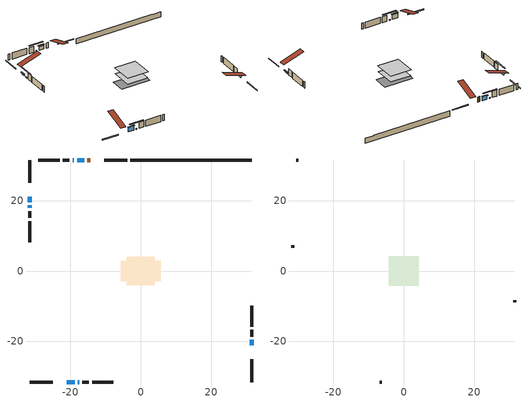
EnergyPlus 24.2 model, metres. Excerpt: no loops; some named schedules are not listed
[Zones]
conditioned space
 floor adiabatic (AdiabaticFloorConstruction): -4.05,-4.05 -4.05,4.05 4.05,4.05 4.05,-4.05 z0.7
 floor foundation (Slab1 construction): -5.75,-2.89 -5.75,2.89 5.75,2.89 5.75,-2.89 z-1.43
 wall outside (RimJoist1 construction): -3.9,31.57 -10.38,31.57 / -31.57,-31.57 -25.1,-31.57 / -31.57,31.57 -31.57,25.1 / 31.57,-31.57 31.57,-25.1 z0.7:1
 wall outside (AdiabaticWallConstruction 1): -14.39,31.57 -15.21,31.57 z0.7:2.73
 wall outside (AdiabaticWallConstruction): 31.57,-21.08 31.57,-19.57 / -31.57,21.08 -31.57,19.57 z0.7:1.31; -16.13,31.57 -18.08,31.57 z0.7:2.27; -21.08,-31.57 -18.8,-31.57 z0.7:2.54; -19,31.57 -19.36,31.57 / -17.88,-31.57 -17.52,-31.57 / -31.57,18.64 -31.57,17.93 z0.7:0.99
 wall outside (Wall1 construction): -20.28,31.57 -22.14,31.57 / -16.59,-31.57 -14.74,-31.57 / -31.57,17.01 -31.57,15.15 / 31.57,-18.64 31.57,-16.78 z0.7:3.14
 wall outside (Wall2 construction): -23.07,31.57 -29.09,31.57 / -13.81,-31.57 -7.78,-31.57 / -31.57,14.22 -31.57,8.2 / 31.57,-15.85 31.57,-9.83 z0.7:3.14
 wall foundation (FoundationWall1 construction): -2.97,31.57,-1.43 -2.97,31.57,0.7 28.12,31.57,0.7 28.12,31.57,0.58 31.57,31.57,0.58 31.57,31.57,-1.43
 window (WindowConstruction): 31.57,-21.08 31.57,-19.57 z0.7:1.31
 window (WindowConstruction 1): -16.13,31.57 -18.08,31.57 z0.7:2.27
 window (WindowConstruction 2): -21.08,-31.57 -18.8,-31.57 z0.7:2.53
 window (WindowConstruction 3): -31.57,21.08 -31.57,19.57 z0.7:1.31
 window (WindowConstruction 4): -19.01,31.57 -19.36,31.57 z0.7:0.98
 window (WindowConstruction 5): -17.87,-31.57 -17.52,-31.57 z0.7:0.98
 window (WindowConstruction 6): -31.57,18.64 -31.57,17.94 z0.7:0.98
 door (Door): -14.4,31.57 -15.21,31.57 z0.7:2.73
 ceiling adiabatic (AdiabaticFloorConstruction): 4.05,-4.05 4.05,4.05 -4.05,4.05 -4.05,-4.05 z0.7
attic - vented
 floor to conditioned space (Floor1 construction Reversed): -4.21,-4.21 -4.21,4.21 4.21,4.21 4.21,-4.21 z3.14
 wall outside (Wall3 construction): -30.02,31.57 -30.64,31.57 / -6.85,-31.57 -6.23,-31.57 / -31.57,7.27 -31.57,6.65 / 31.57,-8.9 31.57,-8.28 z0.7:3.14
 roof outside (Roof1 construction): -13.47,31.57,3.14 -13.47,23.38,5.87 -11.31,23.38,5.87 -11.31,31.57,3.14; -22.01,-31.57,3.14 -22.01,-23.38,5.87 -24.17,-23.38,5.87 -24.17,-31.57,3.14; -31.57,22.01,3.14 -23.38,22.01,5.87 -23.38,24.17,5.87 -31.57,24.17,3.14; 31.57,-22.01,3.14 23.38,-22.01,5.87 23.38,-24.17,5.87 31.57,-24.17,3.14
shading: 31.57,-19.37 31.57,-21.28 31.98,-21.28 31.98,-19.37 z1.51; -18.28,31.57 -15.93,31.57 -15.93,31.98 -18.28,31.98 z2.47; -18.6,-31.57 -21.28,-31.57 -21.28,-31.98 -18.6,-31.98 z2.74; -31.57,19.37 -31.57,21.28 -31.98,21.28 -31.98,19.37 z1.51; -22,31.57 -16.37,31.57 -16.37,31.98 -22,31.98 z3.62; -14.88,-31.57 -20.51,-31.57 -20.51,-31.98 -14.88,-31.98 z3.62; -31.57,15.3 -31.57,21.28 -31.98,21.28 -31.98,15.3 z3.62
[Building]
Building 1: Terrain=Suburbs
[Site:Location]
Thunder Bay AP_ON: Latitude {deg}=48.37; Longitude {deg}=-89.32; Time Zone {hr}=-5; Elevation {m}=199; Keep Site Location Information=Yes
[Site:GroundTemperature:Shallow]
-2.12691, -4.55874, -4.75348, -3.59946, 1.0333, 5.64449, 9.64214, 12.1745, 12.3897, 10.33, 6.43429, 1.96456
[Site:WaterMainsTemperature]
Calculation Method=Schedule; Temperature Schedule=mains temperature schedule
[Material] Roughness=Rough; Thermal Absorptance=0.9
Name | Thickness {m} | Conductivity {W/m-K} | Density {kg/m3} | Specific Heat {J/kg-K} | Solar Absorptance | Visible Absorptance
asphalt or fiberglass shingles | 0.00635 | 0.162714 | 1121.4 | 1465.45 | 0.84 | 0.84
ceiling loosefill ins | 0.0846667 | 0.0480833 | 16.02 | 1046.75 | 0.7 | 0.7
ceiling stud and cavity | 0.1397 | 0.0965172 | 65.682 | 1177.47 | 0.7 | 0.7
concrete 4.0 in. | 0.1016 | 1.803125 | 2242.8 | 837.4 | 0.7 | 0.7
concrete 8.0 in. | 0.2032 | 1.803125 | 2242.8 | 837.4 | 0.7 | 0.7
door material | 0.04445 | 0.327969 | 512.64 | 1214.23 | 0.7 | 0.7
floor covering | 0.0127 | 0.0433444 | 54.468 | 1339.84 | 0.6 | 0.6
floor rigid ins; wall rigid ins | 0.512978 | 0.029427 | 32.04 | 1214.23 | 0.7 | 0.7
floor stud and cavity | 0.1397 | 1.75129 | 37.0049 | 1207.88 | 0.7 | 0.7
furniture material conditioned space 1 | 0.1524 | 0.115458 | 640.8 | 1214.23 | 0.6 | 0.6
gypsum board | 0.00254 | 0.160291 | 801 | 837.4 | 0.6 | 0.6
gypsum board 1 | 0.0127 | 0.160291 | 801 | 837.4 | 0.6 | 0.6
osb sheathing 0.75 in. | 0.01905 | 0.115458 | 512.64 | 1214.23 | 0.7 | 0.7
rim joist stud and cavity | 0.0508 | 0.648972 | 50.32683 | 1063.81 | 0.6 | 0.6
wall stud and cavity | 0.0889 | 0.253431 | 50.32683 | 1063.81 | 0.7 | 0.7
wall stud and cavity 1 | 0.0889 | 0.259955 | 50.32683 | 1063.81 | 0.7 | 0.7
wall stud and cavity 2 | 0.0889 | 6.9971 | 50.32683 | 1063.81 | 0.6 | 0.6
wall stud and cavity 3 | 0.0889 | 0.380278 | 52.3479 | 1209.89 | 0.7 | 0.7
wall stud and cavity 4 | 0.0889 | 0.391764 | 83.0341 | 1211.67 | 0.7 | 0.7
wood siding | 0.00254 | 0.102417 | 544.68 | 1172.36 | 0.4 | 0.4
wood siding 1; wood siding 2; wood siding 3 | 0.0254 | 0.102417 | 544.68 | 1172.36 | 0.7 | 0.7
[WindowMaterial:SimpleGlazingSystem]
Name | U-Factor {W/m2-K} | Solar Heat Gain Coefficient
WindowMaterial | 3.30573 | 0.59
WindowMaterial 1 | 3.29721 | 0.69
WindowMaterial 2 | 3.29438 | 0.7
WindowMaterial 3 | 3.26258 | 0.43
[Construction]
AdiabaticFloorConstruction: floor stud and cavity, floor rigid ins, osb sheathing 0.75 in., floor covering
AdiabaticWallConstruction: wood siding 2, wall rigid ins, wall stud and cavity 3, gypsum board 1
AdiabaticWallConstruction 1: wood siding 3, wall rigid ins, wall stud and cavity 3, gypsum board 1
Door: door material
Floor1 construction Reversed: gypsum board 1, ceiling stud and cavity, ceiling loosefill ins
FoundationWall1 construction: concrete 8.0 in.
furniture construction conditioned space 1: furniture material conditioned space 1
PartitionWallConstruction: gypsum board 1, wall stud and cavity 4, gypsum board 1
RimJoist1 construction: wood siding 1, rim joist stud and cavity
Roof1 construction: asphalt or fiberglass shingles
Slab1 construction: concrete 4.0 in.
Wall1 construction: wood siding, wall stud and cavity, gypsum board
Wall2 construction: wood siding, wall stud and cavity 1, gypsum board
Wall3 construction: wood siding, wall stud and cavity 2
WindowConstruction; WindowConstruction 3: WindowMaterial
WindowConstruction 1: WindowMaterial 1
WindowConstruction 2: WindowMaterial 2
WindowConstruction 4; WindowConstruction 5; WindowConstruction 6: WindowMaterial 3
[Zone] Multiplier=1; Part of Total Floor Area=Yes
Name | Volume {m3}
attic - vented | 31.4111
conditioned space | 329.6
[Space]
Name | Zone | Volume {m3}
attic - vented 1 | attic - vented | 31.4111
conditioned space 1 | conditioned space | 329.6
[ZoneInfiltration:EffectiveLeakageArea]
infil attic - vented 1: Zone or Space=attic - vented 1; Schedule=Always On Discrete; Effective Air Leakage Area {cm2}=2575.27; Stack Coefficient=0.000359556; Wind Coefficient=1.28116e-05
[ZoneMixing]
whole house fan mix: Zone or Space=attic - vented; Schedule=Always On Continuous; Design Flow Rate Calculation Method=Flow/Zone; Design Flow Rate {m3/s}=0; Source Zone or Space=conditioned space
[SurfaceProperty:ExposedFoundationPerimeter]
Slab1: Exposed Perimeter Calculation Method=TotalExposedPerimeter; Total Exposed Perimeter {m}=34.545
[InternalMass] Zone or ZoneList=conditioned space; Space or SpaceList=conditioned space 1
Name | Construction | Surface Area {m2}
furniture mass conditioned space 1 | furniture construction conditioned space 1 | 52.76
partition wall mass | PartitionWallConstruction | 131.9
[Lights]
interior lighting: Zone or ZoneList or Space or SpaceList=conditioned space 1; Schedule=interior lighting schedule; Design Level Calculation Method=LightingLevel; Lighting Level {W}=343.2; Return Air Fraction=0; Fraction Radiant=0.6; Fraction Visible=0.2; Fraction Replaceable=1
[People]
occupants: Zone or ZoneList or Space or SpaceList=conditioned space 1; Number of People Schedule=occupants schedule; Number of People Calculation Method=People; Number of People=3; Fraction Radiant=0.314171; Sensible Heat Fraction=0.56303; Activity Level Schedule=occupants activity schedule; Carbon Dioxide Generation Rate {m3/s-W}=0; Enable ASHRAE 55 Comfort Warnings=No; Mean Radiant Temperature Calculation Type=EnclosureAveraged
[ElectricEquipment] Zone or ZoneList or Space or SpaceList=conditioned space 1; Design Level Calculation Method=EquipmentLevel
Name | Schedule | Design Level {W} | Fraction Latent | Fraction Radiant | Fraction Lost
clothes dryer | clothes dryer schedule | 140.772 | 0.015 | 0.081 | 0.85
clothes washer | clothes washer schedule | 32.1985 | 0.03 | 0.162 | 0.7
cooking range | cooking range schedule | 215.147 | 0.08 | 0.432 | 0.2
dishwasher | dishwasher schedule | 66.8632 | 0.3 | 0.18 | 0.4
fridge | fridge schedule | 72.9452 | 0 | 0.6 | 0
mech vent house fan | mech vent house fan schedule | 10.1 | 0 | 0 | 1
mech vent house fan cfis | mech vent house fan cfis schedule | 0 | 0 | 0 | 0
misc plug loads | misc plug loads schedule | 494.7 | 0.045 | 0.513 | 0.1
whole house fan | Always On Discrete | 0 | 0 | 0 | 1
[OtherEquipment] Zone or ZoneList or Space or SpaceList=conditioned space 1; Design Level Calculation Method=EquipmentLevel
Name | Fuel Type | Schedule | Design Level {W} | Fraction Latent | Fraction Radiant | Fraction Lost
clothes dryer 1 | Electricity | clothes dryer schedule | 0 | 0.015 | 0.081 | 0.85
cooking range 1 | Electricity | cooking range schedule | 0 | 0.08 | 0.432 | 0.2
general water use latent | None | general water use schedule | 62.594 | 1 | 0 | 0
general water use sensible | None | general water use schedule | -61.6891 | 0 | 0.6 | 0
mech vent house fan latent load | None | Always On Discrete | 0 | 1 | 0 | 0
mech vent house fan sensible load | None | Always On Discrete | 0 | 0 | 0 | 0
water heater energy adjustment1 | Electricity | Always On Discrete | 0.01 | 0 | 0 | 1
[ZoneInfiltration:DesignFlowRate] Zone or ZoneList or Space or SpaceList=conditioned space 1; Schedule=Always On Discrete; Design Flow Rate Calculation Method=Flow/Zone; Design Flow Rate {m3/s}=0
infil flow; natural vent flow; whole house fan flow
[ZoneControl:Thermostat]
conditioned space Thermostat: Zone or ZoneList=conditioned space; Control Type Schedule=conditioned space Thermostat Schedule; Control 1=conditioned space temperature setpoint; Temperature Difference Between Cutout And Setpoint {deltaC}=0
[ZoneHVAC:Baseboard:Convective:Electric]
electric baseboard: Availability Schedule=Always On Discrete; Heating Design Capacity {W}=25287.6; Efficiency=1
[Zone equipment]
conditioned space: electric baseboard
[Foundation:Kiva]
Foundation Kiva 1: Initial Indoor Air Temperature {C}=21; Wall Height Above Grade {m}=0.700004; Wall Depth Below Slab {m}=0.2032
[Foundation:Kiva:Settings]
Soil Conductivity {W/m-K}=0.849921; Soil Density {kg/m3}=1842.3; Soil Specific Heat {J/kg-K}=418.7; Ground Solar Absorptivity=0.9; Ground Thermal Absorptivity=0.9; Ground Surface Roughness {m}=0.03; Far-Field Width {m}=40; Deep-Ground Boundary Condition=ZeroFlux; Deep-Ground Depth {m}=40; Minimum Cell Dimension {m}=0.2; Maximum Cell Growth Coefficient=3; Simulation Timestep=Timestep
[Exterior:Lights]
exterior lighting: Schedule=exterior lighting schedule; Design Level {W}=75.6
[EnergyManagementSystem:GlobalVariable]
infil_program_Qfan
infil_program_Qinf
natural_vent_program_Qnv
natural_vent_program_Qwhf
[EnergyManagementSystem:Sensor]
Name | Output:Variable or Output:Meter Index Key | Output:Variable or Output:Meter
airflow_gain | infil flow | Infiltration Sensible Heat Gain Energy
airflow_gain_1 | natural vent flow | Infiltration Sensible Heat Gain Energy
airflow_gain_2 | whole house fan flow | Infiltration Sensible Heat Gain Energy
airflow_loss | infil flow | Infiltration Sensible Heat Loss Energy
airflow_loss_1 | natural vent flow | Infiltration Sensible Heat Loss Energy
airflow_loss_2 | whole house fan flow | Infiltration Sensible Heat Loss Energy
clg_load_cond |  | Cooling:EnergyTransfer:Zone:CONDITIONED SPACE
clg_sp_s; clg_sp_s_1 | cooling setpoint | Schedule Value
clothes_dryer_exhaust_0_sch_s | clothes dryer exhaust 0 schedule | Schedule Value
conditioned_space_clg_unmet_s | conditioned space | Zone Cooling Setpoint Not Met Time
conditioned_space_htg_unmet_s | conditioned space | Zone Heating Setpoint Not Met Time
cool_season | cooling season schedule | Schedule Value
fridge_tin_s | conditioned space | Zone Mean Air Temperature
htg_load_cond |  | Heating:EnergyTransfer:Zone:CONDITIONED SPACE
htg_sp_s; htg_sp_s_1 | heating setpoint | Schedule Value
ig_ee_conv | clothes dryer | Electric Equipment Convective Heating Energy
ig_ee_conv_2 | cooking range | Electric Equipment Convective Heating Energy
ig_ee_conv_4 | fridge | Electric Equipment Convective Heating Energy
ig_ee_conv_5 | misc plug loads | Electric Equipment Convective Heating Energy
ig_ee_conv_6 | whole house fan | Electric Equipment Convective Heating Energy
ig_ee_rad | clothes dryer | Electric Equipment Radiant Heating Energy
ig_ee_rad_2 | cooking range | Electric Equipment Radiant Heating Energy
ig_ee_rad_4 | fridge | Electric Equipment Radiant Heating Energy
ig_ee_rad_5 | misc plug loads | Electric Equipment Radiant Heating Energy
ig_ee_rad_6 | whole house fan | Electric Equipment Radiant Heating Energy
ig_lgt_conv | interior lighting | Lights Convective Heating Energy
ig_lgt_rad | interior lighting | Lights Radiant Heating Energy
ig_lgt_vis | interior lighting | Lights Visible Radiation Heating Energy
ig_oe_conv | clothes dryer 1 | Other Equipment Convective Heating Energy
ig_oe_conv_1 | cooking range 1 | Other Equipment Convective Heating Energy
ig_oe_conv_2 | general water use latent | Other Equipment Convective Heating Energy
ig_oe_conv_3 | general water use sensible | Other Equipment Convective Heating Energy
ig_oe_conv_4 | water heater energy adjustment1 | Other Equipment Convective Heating Energy
ig_oe_rad | clothes dryer 1 | Other Equipment Radiant Heating Energy
ig_oe_rad_1 | cooking range 1 | Other Equipment Radiant Heating Energy
ig_oe_rad_2 | general water use latent | Other Equipment Radiant Heating Energy
ig_oe_rad_3 | general water use sensible | Other Equipment Radiant Heating Energy
ig_oe_rad_4 | water heater energy adjustment1 | Other Equipment Radiant Heating Energy
ig_ppl_conv | occupants | People Convective Heating Energy
ig_ppl_rad | occupants | People Radiant Heating Energy
im_conv | furniture mass conditioned space 1 | Surface Inside Face Convection Heat Gain Energy
im_conv_1 | partition wall mass | Surface Inside Face Convection Heat Gain Energy
im_ig | furniture mass conditioned space 1 | Surface Inside Face Internal Gains Radiation Heat Gain Energy
im_ig_1 | partition wall mass | Surface Inside Face Internal Gains Radiation Heat Gain Energy
im_lgt | furniture mass conditioned space 1 | Surface Inside Face Lights Radiation Heat Gain Energy
im_lgt_1 | partition wall mass | Surface Inside Face Lights Radiation Heat Gain Energy
im_sol | furniture mass conditioned space 1 | Surface Inside Face Solar Radiation Heat Gain Energy
im_sol_1 | partition wall mass | Surface Inside Face Solar Radiation Heat Gain Energy
im_surf | furniture mass conditioned space 1 | Surface Inside Face Net Surface Thermal Radiation Heat Gain Energy
im_surf_1 | partition wall mass | Surface Inside Face Net Surface Thermal Radiation Heat Gain Energy
mv_conv | mech vent house fan | Electric Equipment Convective Heating Energy
mv_conv_1 | mech vent house fan cfis | Electric Equipment Convective Heating Energy
mv_conv_2 | mech vent house fan latent load | Other Equipment Convective Heating Energy
mv_conv_3 | mech vent house fan sensible load | Other Equipment Convective Heating Energy
mv_rad | mech vent house fan | Electric Equipment Radiant Heating Energy
mv_rad_1 | mech vent house fan cfis | Electric Equipment Radiant Heating Energy
mv_rad_2 | mech vent house fan latent load | Other Equipment Radiant Heating Energy
mv_rad_3 | mech vent house fan sensible load | Other Equipment Radiant Heating Energy
natural_vent_s | natural vent schedule | Schedule Value
out_pb_s |  | Site Outdoor Air Barometric Pressure
out_wt_s |  | Site Outdoor Air Humidity Ratio
site_vw_s |  | Site Wind Speed
ss_back_out | Window1 | Surface Window Shortwave from Zone Back Out Window Heat Transfer Rate
ss_back_out_1 | Window3 | Surface Window Shortwave from Zone Back Out Window Heat Transfer Rate
ss_back_out_2 | Window4 | Surface Window Shortwave from Zone Back Out Window Heat Transfer Rate
ss_back_out_3 | Window5 | Surface Window Shortwave from Zone Back Out Window Heat Transfer Rate
ss_back_out_4 | Window7 | Surface Window Shortwave from Zone Back Out Window Heat Transfer Rate
ss_back_out_5 | Window8 | Surface Window Shortwave from Zone Back Out Window Heat Transfer Rate
ss_back_out_6 | Window9 | Surface Window Shortwave from Zone Back Out Window Heat Transfer Rate
ss_conv | Door1 | Surface Inside Face Convection Heat Gain Energy
ss_conv_1 | Window1 | Surface Inside Face Convection Heat Gain Energy
ss_conv_2 | Window3 | Surface Inside Face Convection Heat Gain Energy
ss_conv_3 | Window4 | Surface Inside Face Convection Heat Gain Energy
ss_conv_4 | Window5 | Surface Inside Face Convection Heat Gain Energy
ss_conv_5 | Window7 | Surface Inside Face Convection Heat Gain Energy
ss_conv_6 | Window8 | Surface Inside Face Convection Heat Gain Energy
ss_conv_7 | Window9 | Surface Inside Face Convection Heat Gain Energy
ss_ig | Door1 | Surface Inside Face Internal Gains Radiation Heat Gain Energy
ss_ig_1 | Window1 | Surface Inside Face Internal Gains Radiation Heat Gain Energy
ss_ig_2 | Window3 | Surface Inside Face Internal Gains Radiation Heat Gain Energy
ss_ig_3 | Window4 | Surface Inside Face Internal Gains Radiation Heat Gain Energy
ss_ig_4 | Window5 | Surface Inside Face Internal Gains Radiation Heat Gain Energy
ss_ig_5 | Window7 | Surface Inside Face Internal Gains Radiation Heat Gain Energy
ss_ig_6 | Window8 | Surface Inside Face Internal Gains Radiation Heat Gain Energy
ss_ig_7 | Window9 | Surface Inside Face Internal Gains Radiation Heat Gain Energy
ss_lgt | Door1 | Surface Inside Face Lights Radiation Heat Gain Energy
ss_sol | Door1 | Surface Inside Face Solar Radiation Heat Gain Energy
ss_surf | Door1 | Surface Inside Face Net Surface Thermal Radiation Heat Gain Energy
ss_surf_1 | Window1 | Surface Inside Face Net Surface Thermal Radiation Heat Gain Energy
ss_surf_2 | Window3 | Surface Inside Face Net Surface Thermal Radiation Heat Gain Energy
ss_surf_3 | Window4 | Surface Inside Face Net Surface Thermal Radiation Heat Gain Energy
ss_surf_4 | Window5 | Surface Inside Face Net Surface Thermal Radiation Heat Gain Energy
ss_surf_5 | Window7 | Surface Inside Face Net Surface Thermal Radiation Heat Gain Energy
ss_surf_6 | Window8 | Surface Inside Face Net Surface Thermal Radiation Heat Gain Energy
ss_surf_7 | Window9 | Surface Inside Face Net Surface Thermal Radiation Heat Gain Energy
ss_trans_in | Window1 | Surface Window Transmitted Solar Radiation Rate
ss_trans_in_1 | Window3 | Surface Window Transmitted Solar Radiation Rate
ss_trans_in_2 | Window4 | Surface Window Transmitted Solar Radiation Rate
ss_trans_in_3 | Window5 | Surface Window Transmitted Solar Radiation Rate
ss_trans_in_4 | Window7 | Surface Window Transmitted Solar Radiation Rate
ss_trans_in_5 | Window8 | Surface Window Transmitted Solar Radiation Rate
ss_trans_in_6 | Window9 | Surface Window Transmitted Solar Radiation Rate
ss_trans_out | Window1 | Surface Inside Face Initial Transmitted Diffuse Transmitted Out Window Solar Radiation Rate
ss_trans_out_1 | Window3 | Surface Inside Face Initial Transmitted Diffuse Transmitted Out Window Solar Radiation Rate
ss_trans_out_2 | Window4 | Surface Inside Face Initial Transmitted Diffuse Transmitted Out Window Solar Radiation Rate
ss_trans_out_3 | Window5 | Surface Inside Face Initial Transmitted Diffuse Transmitted Out Window Solar Radiation Rate
ss_trans_out_4 | Window7 | Surface Inside Face Initial Transmitted Diffuse Transmitted Out Window Solar Radiation Rate
ss_trans_out_5 | Window8 | Surface Inside Face Initial Transmitted Diffuse Transmitted Out Window Solar Radiation Rate
ss_trans_out_6 | Window9 | Surface Inside Face Initial Transmitted Diffuse Transmitted Out Window Solar Radiation Rate
s_conv | Floor1 | Surface Inside Face Convection Heat Gain Energy
s_conv_1 | FoundationWall1 | Surface Inside Face Convection Heat Gain Energy
s_conv_10 | Wall1:180 | Surface Inside Face Convection Heat Gain Energy
s_conv_11 | Wall1:270 | Surface Inside Face Convection Heat Gain Energy
s_conv_12 | Wall1:90 | Surface Inside Face Convection Heat Gain Energy
s_conv_13 | Wall2:0 | Surface Inside Face Convection Heat Gain Energy
s_conv_14 | Wall2:180 | Surface Inside Face Convection Heat Gain Energy
s_conv_15 | Wall2:270 | Surface Inside Face Convection Heat Gain Energy
s_conv_16 | Wall2:90 | Surface Inside Face Convection Heat Gain Energy
s_conv_2 | inferred conditioned ceiling | Surface Inside Face Convection Heat Gain Energy
s_conv_3 | inferred conditioned floor | Surface Inside Face Convection Heat Gain Energy
s_conv_4 | RimJoist1:0 | Surface Inside Face Convection Heat Gain Energy
s_conv_5 | RimJoist1:180 | Surface Inside Face Convection Heat Gain Energy
s_conv_6 | RimJoist1:270 | Surface Inside Face Convection Heat Gain Energy
s_conv_7 | RimJoist1:90 | Surface Inside Face Convection Heat Gain Energy
s_conv_8 | Slab1 | Surface Inside Face Convection Heat Gain Energy
s_conv_9 | Wall1:0 | Surface Inside Face Convection Heat Gain Energy
s_ig | Floor1 | Surface Inside Face Internal Gains Radiation Heat Gain Energy
s_ig_1 | FoundationWall1 | Surface Inside Face Internal Gains Radiation Heat Gain Energy
s_ig_10 | Wall1:180 | Surface Inside Face Internal Gains Radiation Heat Gain Energy
s_ig_11 | Wall1:270 | Surface Inside Face Internal Gains Radiation Heat Gain Energy
s_ig_12 | Wall1:90 | Surface Inside Face Internal Gains Radiation Heat Gain Energy
s_ig_13 | Wall2:0 | Surface Inside Face Internal Gains Radiation Heat Gain Energy
s_ig_14 | Wall2:180 | Surface Inside Face Internal Gains Radiation Heat Gain Energy
s_ig_15 | Wall2:270 | Surface Inside Face Internal Gains Radiation Heat Gain Energy
s_ig_16 | Wall2:90 | Surface Inside Face Internal Gains Radiation Heat Gain Energy
s_ig_2 | inferred conditioned ceiling | Surface Inside Face Internal Gains Radiation Heat Gain Energy
s_ig_3 | inferred conditioned floor | Surface Inside Face Internal Gains Radiation Heat Gain Energy
s_ig_4 | RimJoist1:0 | Surface Inside Face Internal Gains Radiation Heat Gain Energy
s_ig_5 | RimJoist1:180 | Surface Inside Face Internal Gains Radiation Heat Gain Energy
s_ig_6 | RimJoist1:270 | Surface Inside Face Internal Gains Radiation Heat Gain Energy
s_ig_7 | RimJoist1:90 | Surface Inside Face Internal Gains Radiation Heat Gain Energy
s_ig_8 | Slab1 | Surface Inside Face Internal Gains Radiation Heat Gain Energy
s_ig_9 | Wall1:0 | Surface Inside Face Internal Gains Radiation Heat Gain Energy
s_lgt | Floor1 | Surface Inside Face Lights Radiation Heat Gain Energy
s_lgt_1 | FoundationWall1 | Surface Inside Face Lights Radiation Heat Gain Energy
s_lgt_10 | Wall1:180 | Surface Inside Face Lights Radiation Heat Gain Energy
s_lgt_11 | Wall1:270 | Surface Inside Face Lights Radiation Heat Gain Energy
s_lgt_12 | Wall1:90 | Surface Inside Face Lights Radiation Heat Gain Energy
s_lgt_13 | Wall2:0 | Surface Inside Face Lights Radiation Heat Gain Energy
s_lgt_14 | Wall2:180 | Surface Inside Face Lights Radiation Heat Gain Energy
s_lgt_15 | Wall2:270 | Surface Inside Face Lights Radiation Heat Gain Energy
s_lgt_16 | Wall2:90 | Surface Inside Face Lights Radiation Heat Gain Energy
s_lgt_2 | inferred conditioned ceiling | Surface Inside Face Lights Radiation Heat Gain Energy
s_lgt_3 | inferred conditioned floor | Surface Inside Face Lights Radiation Heat Gain Energy
s_lgt_4 | RimJoist1:0 | Surface Inside Face Lights Radiation Heat Gain Energy
s_lgt_5 | RimJoist1:180 | Surface Inside Face Lights Radiation Heat Gain Energy
s_lgt_6 | RimJoist1:270 | Surface Inside Face Lights Radiation Heat Gain Energy
s_lgt_7 | RimJoist1:90 | Surface Inside Face Lights Radiation Heat Gain Energy
s_lgt_8 | Slab1 | Surface Inside Face Lights Radiation Heat Gain Energy
s_lgt_9 | Wall1:0 | Surface Inside Face Lights Radiation Heat Gain Energy
s_sol | Floor1 | Surface Inside Face Solar Radiation Heat Gain Energy
s_sol_1 | FoundationWall1 | Surface Inside Face Solar Radiation Heat Gain Energy
s_sol_10 | Wall1:180 | Surface Inside Face Solar Radiation Heat Gain Energy
s_sol_11 | Wall1:270 | Surface Inside Face Solar Radiation Heat Gain Energy
s_sol_12 | Wall1:90 | Surface Inside Face Solar Radiation Heat Gain Energy
s_sol_13 | Wall2:0 | Surface Inside Face Solar Radiation Heat Gain Energy
s_sol_14 | Wall2:180 | Surface Inside Face Solar Radiation Heat Gain Energy
s_sol_15 | Wall2:270 | Surface Inside Face Solar Radiation Heat Gain Energy
s_sol_16 | Wall2:90 | Surface Inside Face Solar Radiation Heat Gain Energy
s_sol_2 | inferred conditioned ceiling | Surface Inside Face Solar Radiation Heat Gain Energy
s_sol_3 | inferred conditioned floor | Surface Inside Face Solar Radiation Heat Gain Energy
s_sol_4 | RimJoist1:0 | Surface Inside Face Solar Radiation Heat Gain Energy
s_sol_5 | RimJoist1:180 | Surface Inside Face Solar Radiation Heat Gain Energy
s_sol_6 | RimJoist1:270 | Surface Inside Face Solar Radiation Heat Gain Energy
s_sol_7 | RimJoist1:90 | Surface Inside Face Solar Radiation Heat Gain Energy
s_sol_8 | Slab1 | Surface Inside Face Solar Radiation Heat Gain Energy
s_sol_9 | Wall1:0 | Surface Inside Face Solar Radiation Heat Gain Energy
s_surf | Floor1 | Surface Inside Face Net Surface Thermal Radiation Heat Gain Energy
s_surf_1 | FoundationWall1 | Surface Inside Face Net Surface Thermal Radiation Heat Gain Energy
s_surf_10 | Wall1:180 | Surface Inside Face Net Surface Thermal Radiation Heat Gain Energy
s_surf_11 | Wall1:270 | Surface Inside Face Net Surface Thermal Radiation Heat Gain Energy
s_surf_12 | Wall1:90 | Surface Inside Face Net Surface Thermal Radiation Heat Gain Energy
s_surf_13 | Wall2:0 | Surface Inside Face Net Surface Thermal Radiation Heat Gain Energy
s_surf_14 | Wall2:180 | Surface Inside Face Net Surface Thermal Radiation Heat Gain Energy
s_surf_15 | Wall2:270 | Surface Inside Face Net Surface Thermal Radiation Heat Gain Energy
s_surf_16 | Wall2:90 | Surface Inside Face Net Surface Thermal Radiation Heat Gain Energy
